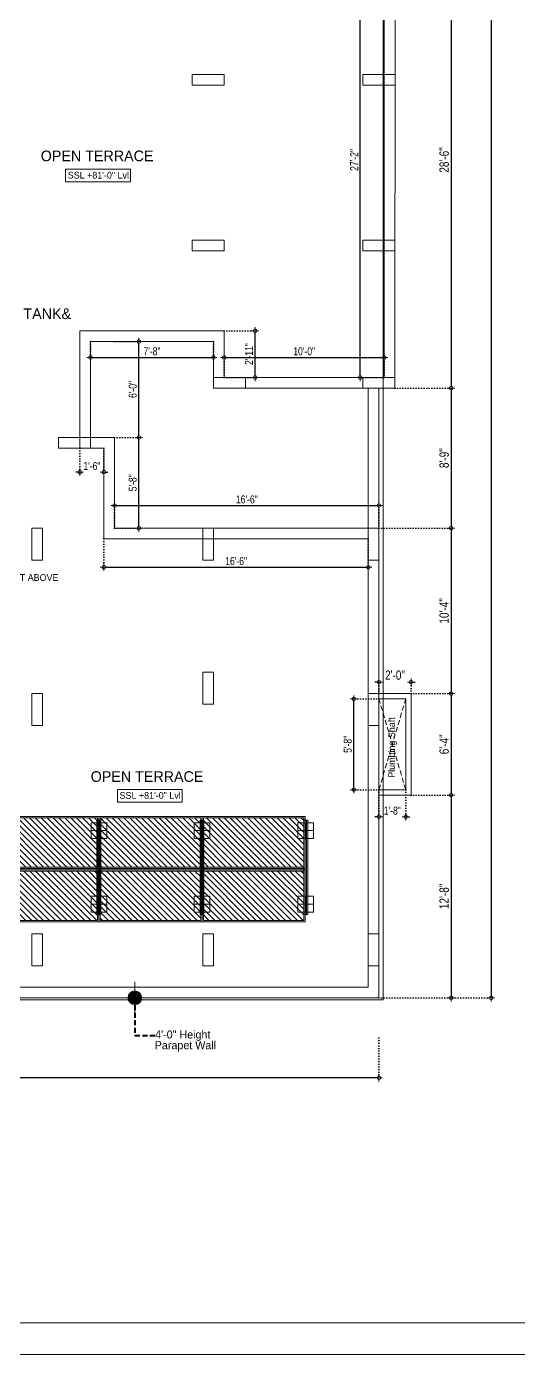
# Model space of a CAD drawing. Header units: inches. Extents: x 13 to 21264, y -72369 to -55.
# Drawn here: x 15972 to 16340, y -72369 to -71374 of the extents above; entities that cross this region are included whole.
import ezdxf

# ---------------------------------------------------------------- set-up
doc = ezdxf.new("R2010")
doc.units = ezdxf.units.IN
doc.header["$LTSCALE"] = 15
doc.header["$MEASUREMENT"] = 0
doc.header["$PDMODE"] = 34
doc.linetypes.add('DOT2', pattern=[0.125, 0, -0.125])
doc.linetypes.add('HIDDEN', pattern=[0.375, 0.25, -0.125])
doc.layers.get('0').update_dxf_attribs({"linetype": 'CONTINUOUS', "lineweight": 13})
doc.layers.get('DEFPOINTS').update_dxf_attribs({"linetype": 'CONTINUOUS', "lineweight": 13})
doc.layers.add('1', color=8, linetype='CONTINUOUS')
doc.layers.add('EL-Lighting', color=7, linetype='CONTINUOUS')
for name, color, linetype, lineweight in [('A-Wall', 7, 'CONTINUOUS', 40), ('INNER DIM', 30, 'CONTINUOUS', 13), ('parapet wall', 4, 'CONTINUOUS', 13), ('ps', 30, 'CONTINUOUS', 13), ('TEXT', 4, 'CONTINUOUS', 13), ('TYPICAL COL ELEVATION', 8, 'CONTINUOUS', 40)]:
    doc.layers.add(name, color=color, linetype=linetype, lineweight=lineweight)
doc.layers.add('LEVLE TEXT', color=7, linetype='CONTINUOUS', true_color=0x0066cc)
doc.layers.add('REVISION - 2', color=7, linetype='CONTINUOUS', lineweight=13, true_color=0x1a6600)
doc.styles.add('rob', font='')
doc.styles.add('RS', font='', dxfattribs={"width": 0.8})
doc.styles.get('rob').set_extended_font_data('Century Gothic')
doc.styles.get('RS').set_extended_font_data('Century Gothic')
doc.dimstyles.new('SECTION DIM', dxfattribs={"dimscale": 0.6, "dimtxt": 9, "dimasz": 2, "dimexe": 0, "dimexo": 0, "dimgap": 1, "dimtad": 1, "dimzin": 3, "dimdsep": 46, "dimlunit": 4, "dimtxsty": 'RS', "dimblk1": 'CUT', "dimblk2": 'CUT', "dimsah": 1, "dimcen": 0, "dimclrd": 251, "dimclre": 21, "dimclrt": 4, "dimadec": 0, "dimazin": 0, "dimtfac": 1, "dimtix": 1, "dimtofl": 0, "dimtmove": 2, "dimatfit": 3, "dimfxl": 0, "dimtolj": 1, "dimtzin": 3, "dimarcsym": 0})
doc.dimstyles.new('WORKING DIM-altura', dxfattribs={"dimscale": 0, "dimtxt": 6, "dimasz": 1.5, "dimexe": 0, "dimexo": 0, "dimgap": 2, "dimtad": 1, "dimzin": 3, "dimdsep": 46, "dimlunit": 4, "dimtxsty": 'RS', "dimblk1": 'CUT-15', "dimblk2": 'CUT-15', "dimsah": 1, "dimcen": 0, "dimclrd": 49, "dimclre": 109, "dimclrt": 41, "dimadec": 0, "dimazin": 0, "dimtfac": 0.75, "dimtix": 1, "dimtofl": 0, "dimtmove": 2, "dimatfit": 2, "dimldrblk": 'CUT-15', "dimfxl": 1, "dimtolj": 1, "dimtzin": 3, "dimlwd": -1, "dimlwe": -1, "dimarcsym": 0})

# ---------------------------------------------------------------- blocks, each defined once
blk = doc.blocks.new('CUT')
at = {"layer": 'INNER DIM', "color": 8}
blk.add_line((-1.8, 0), (1.8, 0), dxfattribs=at)
at = {"layer": 'INNER DIM', "color": 9}
blk.add_line((0, 1.8), (0, -1.8), dxfattribs=at)
blk.add_circle((0, 0), 0.9, dxfattribs=at)
blk = doc.blocks.new('*D206')
at = {"layer": 'DEFPOINTS', "color": 0, "transparency": 16777216}
for p in [(16222.03, -71310.62), (16240.03, -71310.62, 0.01), (16240.03, -71636.62, 0.01)]:
    blk.add_point(p, dxfattribs=at)
at = {"layer": 'INNER DIM', "color": 21, "linetype": 'DOT2', "lineweight": -2, "transparency": 16777216}
for p, q in [((16240.03, -71310.62), (16222.03, -71310.62)), ((16240.03, -71636.62), (16222.03, -71636.62))]:
    blk.add_line(p, q, dxfattribs=at)
at = {"layer": 'INNER DIM', "color": 251, "lineweight": -2, "transparency": 16777216}
blk.add_line((16222.03, -71635.12), (16222.03, -71312.12), dxfattribs=at)
at = {"layer": 'INNER DIM', "color": 251, "lineweight": -2, "transparency": 16777216, "xscale": 1.5, "yscale": 1.5, "zscale": 1.5}
for p, rotation in [((16222.03, -71310.62), 90), ((16222.03, -71636.62), 270)]:
    blk.add_blockref('CUT', p, dxfattribs=dict(at, rotation=rotation))
at = {"layer": 'INNER DIM', "color": 7, "lineweight": 0, "transparency": 16777216, "insert": (16217.46, -71473.62), "char_height": 6, "attachment_point": 5, "rotation": 90, "style": 'RS'}
blk.add_mtext('\\A1;27\'-2"', dxfattribs=at)
blk = doc.blocks.new('*D207')
at = {"layer": 'DEFPOINTS', "color": 0, "transparency": 16777216}
for p in [(16240.03, -71621.63), (16120.03, -71636.62, 0.01), (16240.03, -71636.62, 0.01)]:
    blk.add_point(p, dxfattribs=at)
at = {"layer": 'INNER DIM', "color": 21, "linetype": 'DOT2', "lineweight": -2, "transparency": 16777216}
for p, q in [((16120.03, -71636.62), (16120.03, -71621.63)), ((16240.03, -71636.62), (16240.03, -71621.63))]:
    blk.add_line(p, q, dxfattribs=at)
at = {"layer": 'INNER DIM', "color": 251, "lineweight": -2, "transparency": 16777216}
blk.add_line((16121.53, -71621.63), (16238.53, -71621.63), dxfattribs=at)
at = {"layer": 'INNER DIM', "color": 251, "lineweight": -2, "transparency": 16777216, "xscale": 1.5, "yscale": 1.5, "zscale": 1.5, "rotation": 180}
blk.add_blockref('CUT', (16120.03, -71621.63), dxfattribs=at)
at = {"layer": 'INNER DIM', "color": 251, "lineweight": -2, "transparency": 16777216, "xscale": 1.5, "yscale": 1.5, "zscale": 1.5}
blk.add_blockref('CUT', (16240.03, -71621.63), dxfattribs=at)
at = {"layer": 'INNER DIM', "color": 7, "lineweight": 0, "transparency": 16777216, "insert": (16180.03, -71617.06), "char_height": 6, "attachment_point": 5, "style": 'RS'}
blk.add_mtext('\\A1;10\'-0"', dxfattribs=at)
blk = doc.blocks.new('*D210')
at = {"layer": 'DEFPOINTS', "color": 0, "transparency": 16777216}
for p in [(16120.03, -71601.63, 0.01), (16143.27, -71601.63), (16120.03, -71636.62, 0.01)]:
    blk.add_point(p, dxfattribs=at)
at = {"layer": 'INNER DIM', "color": 21, "linetype": 'DOT2', "lineweight": -2, "transparency": 16777216}
for p, q in [((16120.03, -71601.63), (16143.27, -71601.63)), ((16120.03, -71636.62), (16143.27, -71636.62))]:
    blk.add_line(p, q, dxfattribs=at)
at = {"layer": 'INNER DIM', "color": 251, "lineweight": -2, "transparency": 16777216}
blk.add_line((16143.27, -71635.12), (16143.27, -71603.13), dxfattribs=at)
at = {"layer": 'INNER DIM', "color": 251, "lineweight": -2, "transparency": 16777216, "xscale": 1.5, "yscale": 1.5, "zscale": 1.5}
for p, rotation in [((16143.27, -71601.63), 90), ((16143.27, -71636.62), 270)]:
    blk.add_blockref('CUT', p, dxfattribs=dict(at, rotation=rotation))
at = {"layer": 'INNER DIM', "color": 7, "lineweight": 0, "transparency": 16777216, "insert": (16138.7, -71619.13), "char_height": 6, "attachment_point": 5, "rotation": 90, "style": 'RS'}
blk.add_mtext('\\A1;2\'-11"', dxfattribs=at)
blk = doc.blocks.new('*D214')
at = {"layer": 'DEFPOINTS', "color": 0, "transparency": 16777216}
for p in [(16232.03, -70575.63, 0.01), (16236.03, -72101.64, 0.01), (16320.03, -72101.64)]:
    blk.add_point(p, dxfattribs=at)
at = {"layer": 'INNER DIM', "color": 8, "linetype": 'DOT2', "lineweight": -2, "transparency": 16777216}
for p, q in [((16232.03, -70575.63), (16320.03, -70575.63)), ((16236.03, -72101.64), (16320.03, -72101.64))]:
    blk.add_line(p, q, dxfattribs=at)
at = {"layer": 'INNER DIM', "color": 251, "lineweight": -2, "transparency": 16777216}
blk.add_line((16320.03, -70577.13), (16320.03, -72100.14), dxfattribs=at)
at = {"layer": 'INNER DIM', "color": 251, "lineweight": -2, "transparency": 16777216, "xscale": 1.5, "yscale": 1.5, "zscale": 1.5}
for p, rotation in [((16320.03, -70575.63), 90), ((16320.03, -72101.64), 270)]:
    blk.add_blockref('CUT', p, dxfattribs=dict(at, rotation=rotation))
at = {"layer": 'INNER DIM', "color": 7, "lineweight": 0, "transparency": 16777216, "insert": (16314.87, -71338.63), "char_height": 7, "attachment_point": 5, "rotation": 90, "style": 'RS'}
blk.add_mtext('\\A1;127\'-2"', dxfattribs=at)
blk = doc.blocks.new('*D222')
at = {"layer": 'DEFPOINTS', "color": 0, "transparency": 16777216}
for p in [(16248.05, -71302.62, 0.01), (16248.05, -71644.62, 0.01), (16290.03, -71644.62)]:
    blk.add_point(p, dxfattribs=at)
at = {"layer": 'INNER DIM', "color": 8, "linetype": 'DOT2', "lineweight": -2, "transparency": 16777216}
for p, q in [((16248.05, -71302.62), (16290.03, -71302.62)), ((16248.05, -71644.62), (16290.03, -71644.62))]:
    blk.add_line(p, q, dxfattribs=at)
at = {"layer": 'INNER DIM', "color": 251, "lineweight": -2, "transparency": 16777216}
blk.add_line((16290.03, -71304.12), (16290.03, -71643.12), dxfattribs=at)
at = {"layer": 'INNER DIM', "color": 251, "lineweight": -2, "transparency": 16777216, "xscale": 1.5, "yscale": 1.5, "zscale": 1.5}
for p, rotation in [((16290.03, -71302.62), 90), ((16290.03, -71644.62), 270)]:
    blk.add_blockref('CUT', p, dxfattribs=dict(at, rotation=rotation))
at = {"layer": 'INNER DIM', "color": 7, "lineweight": 0, "transparency": 16777216, "insert": (16284.87, -71473.62), "char_height": 7, "attachment_point": 5, "rotation": 90, "style": 'RS'}
blk.add_mtext('\\A1;28\'-6"', dxfattribs=at)
blk = doc.blocks.new('*D223')
at = {"layer": 'DEFPOINTS', "color": 0, "transparency": 16777216}
for p in [(16248.05, -71644.62, 0.01), (16236.05, -71749.64, 0.01), (16290.03, -71749.64)]:
    blk.add_point(p, dxfattribs=at)
at = {"layer": 'INNER DIM', "color": 8, "linetype": 'DOT2', "lineweight": -2, "transparency": 16777216}
for p, q in [((16248.05, -71644.62), (16290.03, -71644.62)), ((16236.05, -71749.64), (16290.03, -71749.64))]:
    blk.add_line(p, q, dxfattribs=at)
at = {"layer": 'INNER DIM', "color": 251, "lineweight": -2, "transparency": 16777216}
blk.add_line((16290.03, -71646.12), (16290.03, -71748.14), dxfattribs=at)
at = {"layer": 'INNER DIM', "color": 251, "lineweight": -2, "transparency": 16777216, "xscale": 1.5, "yscale": 1.5, "zscale": 1.5}
for p, rotation in [((16290.03, -71644.62), 90), ((16290.03, -71749.64), 270)]:
    blk.add_blockref('CUT', p, dxfattribs=dict(at, rotation=rotation))
at = {"layer": 'INNER DIM', "color": 7, "lineweight": 0, "transparency": 16777216, "insert": (16284.87, -71697.13), "char_height": 7, "attachment_point": 5, "rotation": 90, "style": 'RS'}
blk.add_mtext('\\A1;8\'-9"', dxfattribs=at)
blk = doc.blocks.new('*D224')
at = {"layer": 'DEFPOINTS', "color": 0, "transparency": 16777216}
for p in [(16236.05, -71749.64, 0.01), (16260.03, -71873.64, -0.01), (16290.03, -71873.64)]:
    blk.add_point(p, dxfattribs=at)
at = {"layer": 'INNER DIM', "color": 8, "linetype": 'DOT2', "lineweight": -2, "transparency": 16777216}
for p, q in [((16236.05, -71749.64), (16290.03, -71749.64)), ((16260.03, -71873.64), (16290.03, -71873.64))]:
    blk.add_line(p, q, dxfattribs=at)
at = {"layer": 'INNER DIM', "color": 251, "lineweight": -2, "transparency": 16777216}
blk.add_line((16290.03, -71751.14), (16290.03, -71872.14), dxfattribs=at)
at = {"layer": 'INNER DIM', "color": 251, "lineweight": -2, "transparency": 16777216, "xscale": 1.5, "yscale": 1.5, "zscale": 1.5}
for p, rotation in [((16290.03, -71749.64), 90), ((16290.03, -71873.64), 270)]:
    blk.add_blockref('CUT', p, dxfattribs=dict(at, rotation=rotation))
at = {"layer": 'INNER DIM', "color": 7, "lineweight": 0, "transparency": 16777216, "insert": (16284.87, -71811.64), "char_height": 7, "attachment_point": 5, "rotation": 90, "style": 'RS'}
blk.add_mtext('\\A1;10\'-4"', dxfattribs=at)
blk = doc.blocks.new('*D225')
at = {"layer": 'DEFPOINTS', "color": 0, "transparency": 16777216}
for p in [(16260.03, -71873.64, -0.01), (16260.03, -71949.64, -0.01), (16290.03, -71949.64)]:
    blk.add_point(p, dxfattribs=at)
at = {"layer": 'INNER DIM', "color": 8, "linetype": 'DOT2', "lineweight": -2, "transparency": 16777216}
for p, q in [((16260.03, -71873.64), (16290.03, -71873.64)), ((16260.03, -71949.64), (16290.03, -71949.64))]:
    blk.add_line(p, q, dxfattribs=at)
at = {"layer": 'INNER DIM', "color": 251, "lineweight": -2, "transparency": 16777216}
blk.add_line((16290.03, -71875.14), (16290.03, -71948.14), dxfattribs=at)
at = {"layer": 'INNER DIM', "color": 251, "lineweight": -2, "transparency": 16777216, "xscale": 1.5, "yscale": 1.5, "zscale": 1.5}
for p, rotation in [((16290.03, -71873.64), 90), ((16290.03, -71949.64), 270)]:
    blk.add_blockref('CUT', p, dxfattribs=dict(at, rotation=rotation))
at = {"layer": 'INNER DIM', "color": 7, "lineweight": 0, "transparency": 16777216, "insert": (16284.87, -71911.64), "char_height": 7, "attachment_point": 5, "rotation": 90, "style": 'RS'}
blk.add_mtext('\\A1;6\'-4"', dxfattribs=at)
blk = doc.blocks.new('*D226')
at = {"layer": 'DEFPOINTS', "color": 0, "transparency": 16777216}
for p in [(16260.03, -71949.64, -0.01), (16236.03, -72101.64), (16290.03, -72101.64)]:
    blk.add_point(p, dxfattribs=at)
at = {"layer": 'INNER DIM', "color": 8, "linetype": 'DOT2', "lineweight": -2, "transparency": 16777216}
for p, q in [((16260.03, -71949.64), (16290.03, -71949.64)), ((16236.03, -72101.64), (16290.03, -72101.64))]:
    blk.add_line(p, q, dxfattribs=at)
at = {"layer": 'INNER DIM', "color": 251, "lineweight": -2, "transparency": 16777216}
blk.add_line((16290.03, -71951.14), (16290.03, -72100.14), dxfattribs=at)
at = {"layer": 'INNER DIM', "color": 251, "lineweight": -2, "transparency": 16777216, "xscale": 1.5, "yscale": 1.5, "zscale": 1.5}
for p, rotation in [((16290.03, -71949.64), 90), ((16290.03, -72101.64), 270)]:
    blk.add_blockref('CUT', p, dxfattribs=dict(at, rotation=rotation))
at = {"layer": 'INNER DIM', "color": 7, "lineweight": 0, "transparency": 16777216, "insert": (16284.87, -72025.64), "char_height": 7, "attachment_point": 5, "rotation": 90, "style": 'RS'}
blk.add_mtext('\\A1;12\'-8"', dxfattribs=at)
blk = doc.blocks.new('*D227')
at = {"layer": 'DEFPOINTS', "color": 0, "transparency": 16777216}
for p in [(16020.04, -71609.63, 0.01), (16112.03, -71609.63, 0.01), (16112.03, -71621.63)]:
    blk.add_point(p, dxfattribs=at)
at = {"layer": 'INNER DIM', "color": 21, "linetype": 'DOT2', "lineweight": -2, "transparency": 16777216}
for p, q in [((16020.04, -71609.63), (16020.04, -71621.63)), ((16112.03, -71609.63), (16112.03, -71621.63))]:
    blk.add_line(p, q, dxfattribs=at)
at = {"layer": 'INNER DIM', "color": 251, "lineweight": -2, "transparency": 16777216}
blk.add_line((16021.54, -71621.63), (16110.53, -71621.63), dxfattribs=at)
at = {"layer": 'INNER DIM', "color": 251, "lineweight": -2, "transparency": 16777216, "xscale": 1.5, "yscale": 1.5, "zscale": 1.5, "rotation": 180}
blk.add_blockref('CUT', (16020.04, -71621.63), dxfattribs=at)
at = {"layer": 'INNER DIM', "color": 251, "lineweight": -2, "transparency": 16777216, "xscale": 1.5, "yscale": 1.5, "zscale": 1.5}
blk.add_blockref('CUT', (16112.03, -71621.63), dxfattribs=at)
at = {"layer": 'INNER DIM', "color": 7, "lineweight": 0, "transparency": 16777216, "insert": (16066.04, -71617.06), "char_height": 6, "attachment_point": 5, "style": 'RS'}
blk.add_mtext('\\A1;7\'-8"', dxfattribs=at)
blk = doc.blocks.new('*D229')
at = {"layer": 'DEFPOINTS', "color": 0, "transparency": 16777216}
for p in [(13685.04, -72101.64, 0.01), (16236.03, -72131.64), (13685.04, -72161.64)]:
    blk.add_point(p, dxfattribs=at)
at = {"layer": 'INNER DIM', "color": 8, "linetype": 'DOT2', "lineweight": -2, "transparency": 16777216}
for p, q in [((13685.04, -72101.64), (13685.04, -72161.64)), ((16236.03, -72131.64), (16236.03, -72161.64))]:
    blk.add_line(p, q, dxfattribs=at)
at = {"layer": 'INNER DIM', "color": 251, "lineweight": -2, "transparency": 16777216}
blk.add_line((16234.53, -72161.64), (13686.54, -72161.64), dxfattribs=at)
at = {"layer": 'INNER DIM', "color": 251, "lineweight": -2, "transparency": 16777216, "xscale": 1.5, "yscale": 1.5, "zscale": 1.5, "rotation": 180}
blk.add_blockref('CUT', (13685.04, -72161.64), dxfattribs=at)
at = {"layer": 'INNER DIM', "color": 251, "lineweight": -2, "transparency": 16777216, "xscale": 1.5, "yscale": 1.5, "zscale": 1.5}
blk.add_blockref('CUT', (16236.03, -72161.64), dxfattribs=at)
at = {"layer": 'INNER DIM', "color": 7, "lineweight": 0, "transparency": 16777216, "insert": (14960.53, -72156.47), "char_height": 7, "attachment_point": 5, "style": 'RS'}
blk.add_mtext('\\A1;212\'-7"', dxfattribs=at)
blk = doc.blocks.new('*D231')
at = {"layer": 'DEFPOINTS', "color": 0, "transparency": 16777216}
for p in [(16260.03, -71864.98), (16236.03, -71873.64, 0.02), (16260.03, -71873.64, -0.01)]:
    blk.add_point(p, dxfattribs=at)
at = {"layer": 'INNER DIM', "color": 251, "lineweight": -2, "transparency": 16777216}
for p, q in [((16234.53, -71864.98), (16233.03, -71864.98)), ((16261.53, -71864.98), (16263.03, -71864.98))]:
    blk.add_line(p, q, dxfattribs=at)
at = {"layer": 'INNER DIM', "color": 8, "linetype": 'DOT2', "lineweight": -2, "transparency": 16777216}
for p, q in [((16236.03, -71873.64), (16236.03, -71864.98)), ((16260.03, -71873.64), (16260.03, -71864.98))]:
    blk.add_line(p, q, dxfattribs=at)
at = {"layer": 'INNER DIM', "color": 251, "lineweight": -2, "transparency": 16777216, "xscale": 1.5, "yscale": 1.5, "zscale": 1.5}
blk.add_blockref('CUT', (16236.03, -71864.98), dxfattribs=at)
at = {"layer": 'INNER DIM', "color": 251, "lineweight": -2, "transparency": 16777216, "xscale": 1.5, "yscale": 1.5, "zscale": 1.5, "rotation": 180}
blk.add_blockref('CUT', (16260.03, -71864.98), dxfattribs=at)
at = {"layer": 'INNER DIM', "color": 7, "lineweight": 0, "transparency": 16777216, "insert": (16248.03, -71859.81), "char_height": 7, "attachment_point": 5, "style": 'RS'}
blk.add_mtext('\\A1;2\'-0"', dxfattribs=at)
blk = doc.blocks.new('*D233')
at = {"layer": 'DEFPOINTS', "color": 0, "transparency": 16777216}
for p in [(16038.05, -71681.64, 0), (16056.23, -71681.64), (16038.23, -71749.64, 0.01)]:
    blk.add_point(p, dxfattribs=at)
at = {"layer": 'INNER DIM', "color": 21, "linetype": 'DOT2', "lineweight": -2, "transparency": 16777216}
for p, q in [((16038.05, -71681.64), (16056.23, -71681.64)), ((16038.23, -71749.64), (16056.23, -71749.64))]:
    blk.add_line(p, q, dxfattribs=at)
at = {"layer": 'INNER DIM', "color": 251, "lineweight": -2, "transparency": 16777216}
blk.add_line((16056.23, -71748.14), (16056.23, -71683.14), dxfattribs=at)
at = {"layer": 'INNER DIM', "color": 251, "lineweight": -2, "transparency": 16777216, "xscale": 1.5, "yscale": 1.5, "zscale": 1.5}
for p, rotation in [((16056.23, -71681.64), 90), ((16056.23, -71749.64), 270)]:
    blk.add_blockref('CUT', p, dxfattribs=dict(at, rotation=rotation))
at = {"layer": 'INNER DIM', "color": 7, "lineweight": 0, "transparency": 16777216, "insert": (16051.66, -71715.64), "char_height": 6, "attachment_point": 5, "rotation": 90, "style": 'RS'}
blk.add_mtext('\\A1;5\'-8"', dxfattribs=at)
blk = doc.blocks.new('*D234')
at = {"layer": 'DEFPOINTS', "color": 0, "transparency": 16777216}
for p in [(16038.23, -71609.63, 0.01), (16056.23, -71609.63), (16038.05, -71681.64, 0)]:
    blk.add_point(p, dxfattribs=at)
at = {"layer": 'INNER DIM', "color": 21, "linetype": 'DOT2', "lineweight": -2, "transparency": 16777216}
for p, q in [((16038.23, -71609.63), (16056.23, -71609.63)), ((16038.05, -71681.64), (16056.23, -71681.64))]:
    blk.add_line(p, q, dxfattribs=at)
at = {"layer": 'INNER DIM', "color": 251, "lineweight": -2, "transparency": 16777216}
blk.add_line((16056.23, -71680.14), (16056.23, -71611.13), dxfattribs=at)
at = {"layer": 'INNER DIM', "color": 251, "lineweight": -2, "transparency": 16777216, "xscale": 1.5, "yscale": 1.5, "zscale": 1.5}
for p, rotation in [((16056.23, -71609.63), 90), ((16056.23, -71681.64), 270)]:
    blk.add_blockref('CUT', p, dxfattribs=dict(at, rotation=rotation))
at = {"layer": 'INNER DIM', "color": 7, "lineweight": 0, "transparency": 16777216, "insert": (16051.66, -71645.64), "char_height": 6, "attachment_point": 5, "rotation": 90, "style": 'RS'}
blk.add_mtext('\\A1;6\'-0"', dxfattribs=at)
blk = doc.blocks.new('*D235')
at = {"layer": 'DEFPOINTS', "color": 0, "transparency": 16777216}
for p in [(16236.05, -71732.65), (16038.05, -71749.64, 0.01), (16236.05, -71749.64, 0.01)]:
    blk.add_point(p, dxfattribs=at)
at = {"layer": 'INNER DIM', "color": 21, "linetype": 'DOT2', "lineweight": -2, "transparency": 16777216}
for p, q in [((16038.05, -71749.64), (16038.05, -71732.65)), ((16236.05, -71749.64), (16236.05, -71732.65))]:
    blk.add_line(p, q, dxfattribs=at)
at = {"layer": 'INNER DIM', "color": 251, "lineweight": -2, "transparency": 16777216}
blk.add_line((16039.55, -71732.65), (16234.55, -71732.65), dxfattribs=at)
at = {"layer": 'INNER DIM', "color": 251, "lineweight": -2, "transparency": 16777216, "xscale": 1.5, "yscale": 1.5, "zscale": 1.5, "rotation": 180}
blk.add_blockref('CUT', (16038.05, -71732.65), dxfattribs=at)
at = {"layer": 'INNER DIM', "color": 251, "lineweight": -2, "transparency": 16777216, "xscale": 1.5, "yscale": 1.5, "zscale": 1.5}
blk.add_blockref('CUT', (16236.05, -71732.65), dxfattribs=at)
at = {"layer": 'INNER DIM', "color": 7, "lineweight": 0, "transparency": 16777216, "insert": (16137.05, -71728.07), "char_height": 6, "attachment_point": 5, "style": 'RS'}
blk.add_mtext('\\A1;16\'-6"', dxfattribs=at)
blk = doc.blocks.new('*D236')
at = {"layer": 'DEFPOINTS', "color": 0, "transparency": 16777216}
for p in [(16030.05, -71757.64, 0), (16228.05, -71757.64, 0.01), (16228.05, -71778.88)]:
    blk.add_point(p, dxfattribs=at)
at = {"layer": 'INNER DIM', "color": 21, "linetype": 'DOT2', "lineweight": -2, "transparency": 16777216}
for p, q in [((16030.05, -71757.64), (16030.05, -71778.88)), ((16228.05, -71757.64), (16228.05, -71778.88))]:
    blk.add_line(p, q, dxfattribs=at)
at = {"layer": 'INNER DIM', "color": 251, "lineweight": -2, "transparency": 16777216}
blk.add_line((16031.55, -71778.88), (16226.55, -71778.88), dxfattribs=at)
at = {"layer": 'INNER DIM', "color": 251, "lineweight": -2, "transparency": 16777216, "xscale": 1.5, "yscale": 1.5, "zscale": 1.5, "rotation": 180}
blk.add_blockref('CUT', (16030.05, -71778.88), dxfattribs=at)
at = {"layer": 'INNER DIM', "color": 251, "lineweight": -2, "transparency": 16777216, "xscale": 1.5, "yscale": 1.5, "zscale": 1.5}
blk.add_blockref('CUT', (16228.05, -71778.88), dxfattribs=at)
at = {"layer": 'INNER DIM', "color": 7, "lineweight": 0, "transparency": 16777216, "insert": (16129.05, -71774.31), "char_height": 6, "attachment_point": 5, "style": 'RS'}
blk.add_mtext('\\A1;16\'-6"', dxfattribs=at)
blk = doc.blocks.new('*D237')
at = {"layer": 'DEFPOINTS', "color": 0, "transparency": 16777216}
for p in [(16012.04, -71689.64, 0.01), (16030.05, -71689.64, 0), (16012.04, -71707.64)]:
    blk.add_point(p, dxfattribs=at)
at = {"layer": 'INNER DIM', "color": 21, "linetype": 'DOT2', "lineweight": -2, "transparency": 16777216}
for p, q in [((16012.04, -71689.64), (16012.04, -71707.64)), ((16030.05, -71689.64), (16030.05, -71707.64))]:
    blk.add_line(p, q, dxfattribs=at)
at = {"layer": 'INNER DIM', "color": 251, "lineweight": -2, "transparency": 16777216}
for p, q in [((16010.54, -71707.64), (16009.04, -71707.64)), ((16031.55, -71707.64), (16033.05, -71707.64))]:
    blk.add_line(p, q, dxfattribs=at)
at = {"layer": 'INNER DIM', "color": 251, "lineweight": -2, "transparency": 16777216, "xscale": 1.5, "yscale": 1.5, "zscale": 1.5}
blk.add_blockref('CUT', (16012.04, -71707.64), dxfattribs=at)
at = {"layer": 'INNER DIM', "color": 251, "lineweight": -2, "transparency": 16777216, "xscale": 1.5, "yscale": 1.5, "zscale": 1.5, "rotation": 180}
blk.add_blockref('CUT', (16030.05, -71707.64), dxfattribs=at)
at = {"layer": 'INNER DIM', "color": 7, "lineweight": 0, "transparency": 16777216, "insert": (16021.05, -71703.06), "char_height": 6, "attachment_point": 5, "style": 'RS'}
blk.add_mtext('\\A1;1\'-6"', dxfattribs=at)
blk = doc.blocks.new('*D258')
at = {"layer": 'DEFPOINTS', "color": 0, "transparency": 16777216}
for p in [(16236.03, -71945.64, -0.01), (16256.03, -71945.64, -0.01), (16256.03, -71965.95)]:
    blk.add_point(p, dxfattribs=at)
at = {"layer": 'INNER DIM', "color": 21, "linetype": 'DOT2', "lineweight": -2, "transparency": 16777216}
for p, q in [((16236.03, -71945.64), (16236.03, -71965.95)), ((16256.03, -71945.64), (16256.03, -71965.95))]:
    blk.add_line(p, q, dxfattribs=at)
at = {"layer": 'INNER DIM', "color": 251, "lineweight": -2, "transparency": 16777216}
for p, q in [((16234.53, -71965.95), (16233.03, -71965.95)), ((16257.53, -71965.95), (16259.03, -71965.95))]:
    blk.add_line(p, q, dxfattribs=at)
at = {"layer": 'INNER DIM', "color": 251, "lineweight": -2, "transparency": 16777216, "xscale": 1.5, "yscale": 1.5, "zscale": 1.5}
blk.add_blockref('CUT', (16236.03, -71965.95), dxfattribs=at)
at = {"layer": 'INNER DIM', "color": 251, "lineweight": -2, "transparency": 16777216, "xscale": 1.5, "yscale": 1.5, "zscale": 1.5, "rotation": 180}
blk.add_blockref('CUT', (16256.03, -71965.95), dxfattribs=at)
at = {"layer": 'INNER DIM', "color": 7, "lineweight": 0, "transparency": 16777216, "insert": (16246.03, -71961.38), "char_height": 6, "attachment_point": 5, "style": 'RS'}
blk.add_mtext('\\A1;1\'-8"', dxfattribs=at)
blk = doc.blocks.new('*D259')
at = {"layer": 'DEFPOINTS', "color": 0, "transparency": 16777216}
for p in [(16217.21, -71877.64), (16236.04, -71877.64, -0.01), (16236.04, -71945.64, -0.01)]:
    blk.add_point(p, dxfattribs=at)
at = {"layer": 'INNER DIM', "color": 21, "linetype": 'DOT2', "lineweight": -2, "transparency": 16777216}
for p, q in [((16236.04, -71877.64), (16217.21, -71877.64)), ((16236.04, -71945.64), (16217.21, -71945.64))]:
    blk.add_line(p, q, dxfattribs=at)
at = {"layer": 'INNER DIM', "color": 251, "lineweight": -2, "transparency": 16777216}
blk.add_line((16217.21, -71944.14), (16217.21, -71879.14), dxfattribs=at)
at = {"layer": 'INNER DIM', "color": 251, "lineweight": -2, "transparency": 16777216, "xscale": 1.5, "yscale": 1.5, "zscale": 1.5}
for p, rotation in [((16217.21, -71877.64), 90), ((16217.21, -71945.64), 270)]:
    blk.add_blockref('CUT', p, dxfattribs=dict(at, rotation=rotation))
at = {"layer": 'INNER DIM', "color": 7, "lineweight": 0, "transparency": 16777216, "insert": (16212.64, -71911.64), "char_height": 6, "attachment_point": 5, "rotation": 90, "style": 'RS'}
blk.add_mtext('\\A1;5\'-8"', dxfattribs=at)
blk = doc.blocks.new('CUT-15')
h = blk.add_hatch(color=256)
h.dxf.hatch_style = 1
edge = h.paths.add_edge_path()
edge.add_arc((0, 0), 0.638, -180, 180)
for p, q in [((0, -1.51), (0, 1.51)), ((1.51, 0), (-1.51, 0))]:
    blk.add_line(p, q)
blk.add_circle((0, 0), 0.638)
blk = doc.blocks.new('Waaree-325 Wp')
at = {"linetype": 'ByBlock', "true_color": 0xf8d731}
h = blk.add_hatch(dxfattribs=at)
h.set_pattern_fill('ANSI31', color=40, scale=25)
h.set_pattern_definition([(45, (-1275.805, 28322.5938), (-2.2097087, 2.2097087), [])])
h.paths.add_polyline_path([(1, 1), (37.96875, 1), (37.96875, 76.171875), (1, 76.171875)])
at = {"color": 40, "linetype": 'ByBlock', "true_color": 0xf8d731}
for p, q in [((0, 77.171875), (0, 0)), ((0, 77.171875), (38.96875, 77.171875)), ((1, 76.171875), (1, 1)), ((1, 76.171875), (37.96875, 76.171875)), ((37.96875, 76.171875), (37.96875, 1)), ((38.96875, 77.171875), (38.96875, 0)), ((38.96875, 0), (0, 0)), ((37.96875, 1), (1, 1))]:
    blk.add_line(p, q, dxfattribs=at)

msp = doc.modelspace()

# ---------------------------------------------------------------- linework, layer by layer
at = {"color": 7, "lineweight": 0, "ltscale": 3}
for points in [[(13322.853, -70195.499), (17088.523, -70195.499), (17088.523, -72368.968), (13322.853, -72368.968)], [(13346.514, -70219.16), (17064.862, -70219.16), (17064.862, -72345.307), (13346.514, -72345.307)]]:
    msp.add_lwpolyline(points, close=True, dxfattribs=at)
at = {"color": 1, "lineweight": 0, "ltscale": 3}
msp.add_lwpolyline([(13693.612, -72094.491), (13693.612, -71345.76), (15814.916, -71345.76), (15814.916, -71008.659), (15557.633, -71008.659), (15557.633, -70939.717), (15405.118, -70939.717), (15405.118, -70580.336), (16223.368, -70580.336), (16223.368, -70936.992), (16023.822, -70936.992), (16023.822, -71006.061), (16023.822, -71340.974), (16053.647, -71340.974), (16053.647, -71313.444), (16239.054, -71313.444), (16239.054, -72103.233), (13693.261, -72103.233), (13693.261, -72093.122), (13693.261, -72090.418), (13693.631, -72090.418)], dxfattribs=at)
at = {"layer": '1', "lineweight": 0, "ltscale": 3, "elevation": -0.022}
for points in [[(16228.048, -71749.636), (16228.048, -71644.618)], [(16236.048, -71749.636), (16236.048, -71644.618)]]:
    msp.add_lwpolyline(points, dxfattribs=at)
at = {"layer": '1', "linetype": 'HIDDEN', "lineweight": 0, "elevation": -0.034}
for points in [[(16236.032, -71945.636), (16256.034, -71877.637)], [(16256.034, -71945.637), (16236.034, -71877.637)]]:
    msp.add_lwpolyline(points, dxfattribs=at)
at = {"layer": 'EL-Lighting', "lineweight": 0}
for p, q in [((16025.862, -72039.305, 0), (16025.862, -71968.439, 0)), ((16025.862, -71968.439, 0), (16026.355, -71968.439, 0)), ((16026.355, -71970.408, 0), (16026.355, -71982.219, 0)), ((16026.846, -71968.439, 0), (16026.846, -72039.305, 0)), ((16027.83, -71968.439, 0), (16027.83, -71976.313, 0)), ((16103.034, -72039.305, 0), (16103.034, -71968.439, 0)), ((16103.034, -71968.439, 0), (16103.526, -71968.439, 0)), ((16103.526, -71970.408, 0), (16103.526, -71982.219, 0)), ((16104.018, -71968.439, 0), (16104.018, -72039.305, 0)), ((16105.002, -71968.439, 0), (16105.002, -71976.313, 0)), ((16180.698, -72039.305, 0), (16180.698, -71968.439, 0)), ((16180.698, -71968.439, 0), (16181.19, -71968.439, 0)), ((16181.19, -71970.408, 0), (16181.19, -71982.219, 0)), ((16181.682, -71968.439, 0), (16181.682, -72039.305, 0)), ((16182.666, -71968.439, 0), (16182.666, -71976.313, 0)), ((16032.26, -71976.313, 0), (16020.449, -71976.313, 0)), ((16027.83, -71976.313, 0), (16024.878, -71976.313, 0)), ((16109.432, -71976.313, 0), (16097.621, -71976.313, 0)), ((16105.002, -71976.313, 0), (16102.05, -71976.313, 0)), ((16187.096, -71976.313, 0), (16175.285, -71976.313, 0)), ((16182.666, -71976.313, 0), (16179.714, -71976.313, 0)), ((16032.26, -72031.431, 0), (16020.449, -72031.431, 0)), ((16027.83, -72031.431, 0), (16024.878, -72031.431, 0)), ((16026.355, -72025.526, 0), (16026.355, -72037.337, 0)), ((16027.83, -72039.305, 0), (16027.83, -72031.431, 0)), ((16109.432, -72031.431, 0), (16097.621, -72031.431, 0)), ((16105.002, -72031.431, 0), (16102.05, -72031.431, 0)), ((16103.526, -72025.526, 0), (16103.526, -72037.337, 0)), ((16105.002, -72039.305, 0), (16105.002, -72031.431, 0)), ((16187.096, -72031.431, 0), (16175.285, -72031.431, 0)), ((16182.666, -72031.431, 0), (16179.714, -72031.431, 0)), ((16181.19, -72025.526, 0), (16181.19, -72037.337, 0)), ((16182.666, -72039.305, 0), (16182.666, -72031.431, 0))]:
    msp.add_line(p, q, dxfattribs=at)
at = {"layer": 'EL-Lighting', "lineweight": 0, "elevation": 0}
for points in [[(16020.449, -71970.408), (16032.26, -71970.408), (16032.26, -71982.219), (16020.449, -71982.219)], [(16024.878, -71968.439), (16027.83, -71968.439), (16027.83, -72039.305), (16024.878, -72039.305)], [(16097.621, -71970.408), (16109.432, -71970.408), (16109.432, -71982.219), (16097.621, -71982.219)], [(16102.05, -71968.439), (16105.002, -71968.439), (16105.002, -72039.305), (16102.05, -72039.305)], [(16175.285, -71970.408), (16187.096, -71970.408), (16187.096, -71982.219), (16175.285, -71982.219)], [(16179.714, -71968.439), (16182.666, -71968.439), (16182.666, -72039.305), (16179.714, -72039.305)], [(16020.449, -72025.526), (16032.26, -72025.526), (16032.26, -72037.337), (16020.449, -72037.337)], [(16097.621, -72025.526), (16109.432, -72025.526), (16109.432, -72037.337), (16097.621, -72037.337)], [(16175.285, -72025.526), (16187.096, -72025.526), (16187.096, -72037.337), (16175.285, -72037.337)]]:
    msp.add_lwpolyline(points, close=True, dxfattribs=at)
at = {"layer": 'LEVLE TEXT', "lineweight": 0, "elevation": -0.022}
for points in [[(16001.392, -71480.592), (16049.866, -71480.592), (16049.866, -71489.99), (16001.392, -71489.99)], [(16040.17, -71945.489), (16088.644, -71945.489), (16088.644, -71954.887), (16040.17, -71954.887)]]:
    msp.add_lwpolyline(points, close=True, dxfattribs=at)
at = {"layer": 'parapet wall', "lineweight": 0, "ltscale": 3}
for p, q in [((16248.047, -71302.618, -0.009), (16248.034, -71644.618, -0.009)), ((16240.035, -71310.618, -0.009), (16240.035, -71636.618, -0.009)), ((16120.035, -71601.634, -0.009), (16012.043, -71601.634, -0.009)), ((16012.043, -71601.634, -0.009), (16012.043, -71689.635, -0.009)), ((16120.035, -71636.618, -0.009), (16120.035, -71601.634, -0.009)), ((16112.035, -71609.634, -0.009), (16020.043, -71609.634, -0.009)), ((16020.043, -71609.634, -0.009), (16020.043, -71681.635, -0.009)), ((16112.035, -71644.618, -0.009), (16112.035, -71609.634, -0.009)), ((16240.035, -71636.618, -0.009), (16120.035, -71636.618, -0.009)), ((16248.034, -71644.618, -0.009), (16112.035, -71644.618, -0.009)), ((16020.043, -71681.635, -0.009), (16038.048, -71681.636, -0.022)), ((16038.048, -71681.636, -0.022), (16038.048, -71749.637, -0.022)), ((16012.043, -71689.635, -0.009), (16030.048, -71689.636, -0.022)), ((16030.048, -71689.636, -0.022), (16030.048, -71757.637, -0.022)), ((16038.048, -71749.636, -0.009), (16236.048, -71749.637, -0.009)), ((16228.048, -71749.637, -0.009), (16228.035, -72093.636, -0.009)), ((16236.048, -71749.637, -0.009), (16236.035, -72101.636, -0.009)), ((16030.048, -71757.636, -0.009), (16228.048, -71757.637, -0.009)), ((16236.035, -72101.636, -0.009), (14497.035, -72101.636, -0.009)), ((16164.035, -72093.636, -0.009), (15836.035, -72093.636, -0.009)), ((16228.038, -72093.636, -0.009), (16164.035, -72093.636, -0.009))]:
    msp.add_line(p, q, dxfattribs=at)
at = {"layer": 'parapet wall', "lineweight": 0, "ltscale": 3, "elevation": -0.034}
for points in [[(16236.034, -71873.637), (16260.034, -71873.637), (16260.034, -71949.637), (16236.04, -71949.636)], [(16236.034, -71877.637), (16256.034, -71877.637), (16256.034, -71945.637), (16236.041, -71945.636)]]:
    msp.add_lwpolyline(points, dxfattribs=at)
at = {"layer": 'TYPICAL COL ELEVATION', "lineweight": 0, "ltscale": 3}
for points, elevation in [([(16096.034, -71417.635), (16120.034, -71417.635), (16120.034, -71409.635), (16096.034, -71409.635)], -0.009), ([(16224.046, -71417.635), (16248.046, -71417.635), (16248.046, -71409.635), (16224.046, -71409.635)], -0.009), ([(16096.034, -71541.634), (16120.034, -71541.634), (16120.034, -71533.634), (16096.034, -71533.634)], -0.009), ([(16224.034, -71541.634), (16248.034, -71541.634), (16248.034, -71533.634), (16224.034, -71533.634)], -0.009), ([(16112.034, -71644.619), (16136.034, -71644.619), (16136.034, -71636.619), (16112.034, -71636.619)], -0.009), ([(16224.034, -71644.618), (16248.034, -71644.618), (16248.034, -71636.618), (16224.034, -71636.618)], -0.009), ([(15996.043, -71689.635), (16020.043, -71689.635), (16020.043, -71681.635), (15996.043, -71681.635)], -0.009), ([(15976.034, -71749.635), (15984.034, -71749.635), (15984.034, -71773.635), (15976.034, -71773.635)], -0.009), ([(16104.034, -71749.635), (16112.034, -71749.635), (16112.034, -71773.635), (16104.034, -71773.635)], -0.009), ([(16228.047, -71773.637), (16236.047, -71773.637), (16236.047, -71749.637), (16228.047, -71749.637)], -0.009), ([(16104.034, -71857.635), (16112.034, -71857.635), (16112.034, -71881.635), (16104.034, -71881.635)], -0.009), ([(15976.034, -71873.635), (15984.034, -71873.635), (15984.034, -71897.635), (15976.034, -71897.635)], 0.003), ([(16236.034, -71897.635), (16228.034, -71897.635), (16228.034, -71873.635), (16236.034, -71873.635)], -0.001), ([(15976.034, -72053.635), (15984.034, -72053.635), (15984.034, -72077.635), (15976.034, -72077.635)], -0.009), ([(16104.034, -72053.635), (16112.034, -72053.635), (16112.034, -72077.635), (16104.034, -72077.635)], -0.009), ([(16228.034, -72077.635), (16236.034, -72077.635), (16236.034, -72053.635), (16228.034, -72053.635)], -0.009)]:
    msp.add_lwpolyline(points, close=True, dxfattribs=dict(at, elevation=elevation))

# ---------------------------------------------------------------- block references
at = {"linetype": 'ByBlock', "lineweight": 0, "rotation": 270}
for p in [(15949.183, -71965.727, 0), (16026.355, -71965.727, 0), (16103.526, -71965.727, 0), (15949.183, -72005.696, 0), (16026.355, -72005.696, 0), (16103.526, -72005.696, 0)]:
    msp.add_blockref('Waaree-325 Wp', p, dxfattribs=at)

# ---------------------------------------------------------------- texts
at = {"layer": 'LEVLE TEXT', "lineweight": 0, "style": 'rob'}
for p in [(16002.983, -71487.531, -0.022), (16041.761, -71952.428, -0.022)]:
    msp.add_text('SSL +81\'-0" Lvl. ', height=5, dxfattribs=at).set_placement(p)
at = {"layer": 'ps', "lineweight": 0, "style": 'rob'}
msp.add_text('Plumbing Shaft', height=5, rotation=90, dxfattribs=at).set_placement((16247.997, -71936.729, -0.03))
at = {"layer": 'REVISION - 2', "color": 222, "lineweight": 0, "ltscale": 3, "true_color": 0xb8008a, "style": 'rob'}
msp.add_text('HEAD ROOM, WATER TANK&', height=8, rotation=359.999901, dxfattribs=at).set_placement((15856.272, -71592.874, -0.026))
msp.add_text('DOMESTIC WATER O.H.T ABOVE', height=5, dxfattribs=at).set_placement((15890.153, -71789.101, -5027975.24))
at = {"layer": 'TEXT', "lineweight": 0, "style": 'rob'}
for p in [(15982.757, -71474.582, -0.031), (16020.143, -71939.799, -0.031)]:
    msp.add_text('OPEN TERRACE', height=8, rotation=359.999901, dxfattribs=at).set_placement(p)
for s, p in [('4\'-0" Height ', (16068.405, -72132.122, -0.047)), ('Parapet Wall', (16068.124, -72140.181, -0.047))]:
    msp.add_text(s, height=6, dxfattribs=at).set_placement(p)

# ---------------------------------------------------------------- dimensions: what is measured, and where the dimension line sits
at = {"layer": 'INNER DIM', "lineweight": 0}
for base, p1, p2, override, picture, middle in [((16320.034, -72101.636, -0.009), (16232.035, -70575.625, 0.004), (16236.034, -72101.636, 0.004), {"dimscale": 1, "dimtxt": 7, "dimasz": 1.5, "dimclre": 8, "dimclrt": 7, "dimfxl": 2}, '*D214', (16314.867, -71338.631, -0.009)), ((16290.034, -71644.618, -0.009), (16248.046, -71302.618, 0.004), (16248.047, -71644.618, 0.004), {"dimscale": 1, "dimtxt": 7, "dimasz": 1.5, "dimclre": 8, "dimclrt": 7, "dimfxl": 2}, '*D222', (16284.867, -71473.618, -0.009)), ((16222.034, -71310.618, -0.009), (16240.034, -71636.618, 0.004), (16240.034, -71310.618, 0.004), {"dimscale": 1, "dimtxt": 6, "dimasz": 1.5, "dimclrt": 7, "dimfxl": 2}, '*D206', (16217.463, -71473.618, -0.009)), ((16143.271, -71601.634, -0.009), (16120.034, -71636.618, 0.004), (16120.034, -71601.634, 0.004), {"dimscale": 1, "dimtxt": 6, "dimasz": 1.5, "dimclrt": 7, "dimfxl": 2}, '*D210', (16138.699, -71619.126, -0.009)), ((16056.232, -71609.634, -0.009), (16038.047, -71681.636, -0.009), (16038.232, -71609.634, 0.004), {"dimscale": 1, "dimtxt": 6, "dimasz": 1.5, "dimclrt": 7, "dimfxl": 2}, '*D234', (16051.661, -71645.635, -0.009)), ((16290.034, -71749.637, -0.009), (16248.047, -71644.618, 0.004), (16236.047, -71749.637, 0.004), {"dimscale": 1, "dimtxt": 7, "dimasz": 1.5, "dimclre": 8, "dimclrt": 7, "dimfxl": 2}, '*D223', (16284.867, -71697.128, -0.009)), ((16056.232, -71681.636, -0.009), (16038.232, -71749.636, 0.004), (16038.047, -71681.636, -0.009), {"dimscale": 1, "dimtxt": 6, "dimasz": 1.5, "dimclrt": 7, "dimfxl": 2}, '*D233', (16051.661, -71715.636, -0.009)), ((16290.034, -71873.637, -0.009), (16236.047, -71749.637, 0.004), (16260.034, -71873.637, -0.021), {"dimscale": 1, "dimtxt": 7, "dimasz": 1.5, "dimclre": 8, "dimclrt": 7, "dimfxl": 2}, '*D224', (16284.867, -71811.637, -0.009)), ((16290.034, -71949.637, -0.009), (16260.034, -71873.637, -0.021), (16260.031, -71949.637, -0.021), {"dimscale": 1, "dimtxt": 7, "dimasz": 1.5, "dimclre": 8, "dimclrt": 7, "dimfxl": 2}, '*D225', (16284.867, -71911.637, -0.009)), ((16217.208, -71877.637, -0.009), (16236.04, -71945.636, -0.021), (16236.04, -71877.637, -0.021), {"dimscale": 1, "dimtxt": 6, "dimasz": 1.5, "dimclrt": 7, "dimfxl": 2}, '*D259', (16212.637, -71911.636, -0.009)), ((16290.034, -72101.636, -0.009), (16260.031, -71949.637, -0.021), (16236.034, -72101.636, -0.009), {"dimscale": 1, "dimtxt": 7, "dimasz": 1.5, "dimclre": 8, "dimclrt": 7, "dimfxl": 2}, '*D226', (16284.867, -72025.637, -0.009))]:
    dim = msp.add_linear_dim(base=base, p1=p1, p2=p2, angle=90, dimstyle='SECTION DIM', override=override, dxfattribs=at)
    dim.commit()
    dim.dimension.update_dxf_attribs({"geometry": picture, "text_midpoint": middle})
for base, p1, p2, override, picture, middle in [((16112.034, -71621.634, -0.009), (16020.042, -71609.634, 0.004), (16112.034, -71609.634, 0.004), {"dimscale": 1, "dimtxt": 6, "dimasz": 1.5, "dimclrt": 7, "dimfxl": 2}, '*D227', (16066.038, -71617.063, -0.009)), ((16240.034, -71621.634, -0.009), (16120.034, -71636.618, 0.004), (16240.034, -71636.618, 0.004), {"dimscale": 1, "dimtxt": 6, "dimasz": 1.5, "dimclrt": 7, "dimfxl": 2}, '*D207', (16180.034, -71617.063, -0.009)), ((16012.043, -71707.636, -0.009), (16030.047, -71689.636, -0.009), (16012.043, -71689.636, 0.004), {"dimscale": 1, "dimtxt": 6, "dimasz": 1.5, "dimclrt": 7, "dimfxl": 2}, '*D237', (16021.045, -71703.065, -0.009)), ((16236.047, -71732.646, -0.022), (16038.047, -71749.637, -0.009), (16236.047, -71749.637, -0.009), {"dimscale": 1, "dimtxt": 6, "dimasz": 1.5, "dimclrt": 7, "dimfxl": 2}, '*D235', (16137.047, -71728.075, -0.022)), ((16228.046, -71778.882, -0.009), (16030.047, -71757.637, -0.009), (16228.046, -71757.637, 0.004), {"dimscale": 1, "dimtxt": 6, "dimasz": 1.5, "dimclrt": 7, "dimfxl": 2}, '*D236', (16129.047, -71774.31, -0.009)), ((16260.034, -71864.976, -0.009), (16236.033, -71873.635, 0.012), (16260.034, -71873.635, -0.021), {"dimscale": 1, "dimtxt": 7, "dimasz": 1.5, "dimclre": 8, "dimclrt": 7, "dimfxl": 2}, '*D231', (16248.034, -71859.809, -0.009)), ((16256.034, -71965.948, -0.009), (16236.031, -71945.636, -0.021), (16256.034, -71945.637, -0.021), {"dimscale": 1, "dimtxt": 6, "dimasz": 1.5, "dimclrt": 7, "dimfxl": 2}, '*D258', (16246.033, -71961.377, -0.009)), ((13685.035, -72161.636, -0.009), (16236.034, -72131.636, -0.009), (13685.035, -72101.636, 0.004), {"dimscale": 1, "dimtxt": 7, "dimasz": 1.5, "dimclre": 8, "dimclrt": 7, "dimfxl": 2}, '*D229', (14960.535, -72156.47, -0.009))]:
    dim = msp.add_linear_dim(base=base, p1=p1, p2=p2, dimstyle='SECTION DIM', override=override, dxfattribs=at)
    dim.commit()
    dim.dimension.update_dxf_attribs({"geometry": picture, "text_midpoint": middle})

# ---------------------------------------------------------------- leaders
at = {"layer": 'A-Wall', "color": 1, "linetype": 'HIDDEN', "lineweight": 0}
msp.add_leader([(16053.225, -72101.636, -0.017), (16053.225, -72129.789, -0.017), (16068.523, -72129.789, -0.017)], dimstyle='WORKING DIM-altura', override={"dimscale": 1, "dimasz": 8, "dimtad": 0, "dimfxl": 0, "dimfxlon": 1, "dimarcsym": 2}, dxfattribs=at)

doc.saveas('drawing.dxf')
